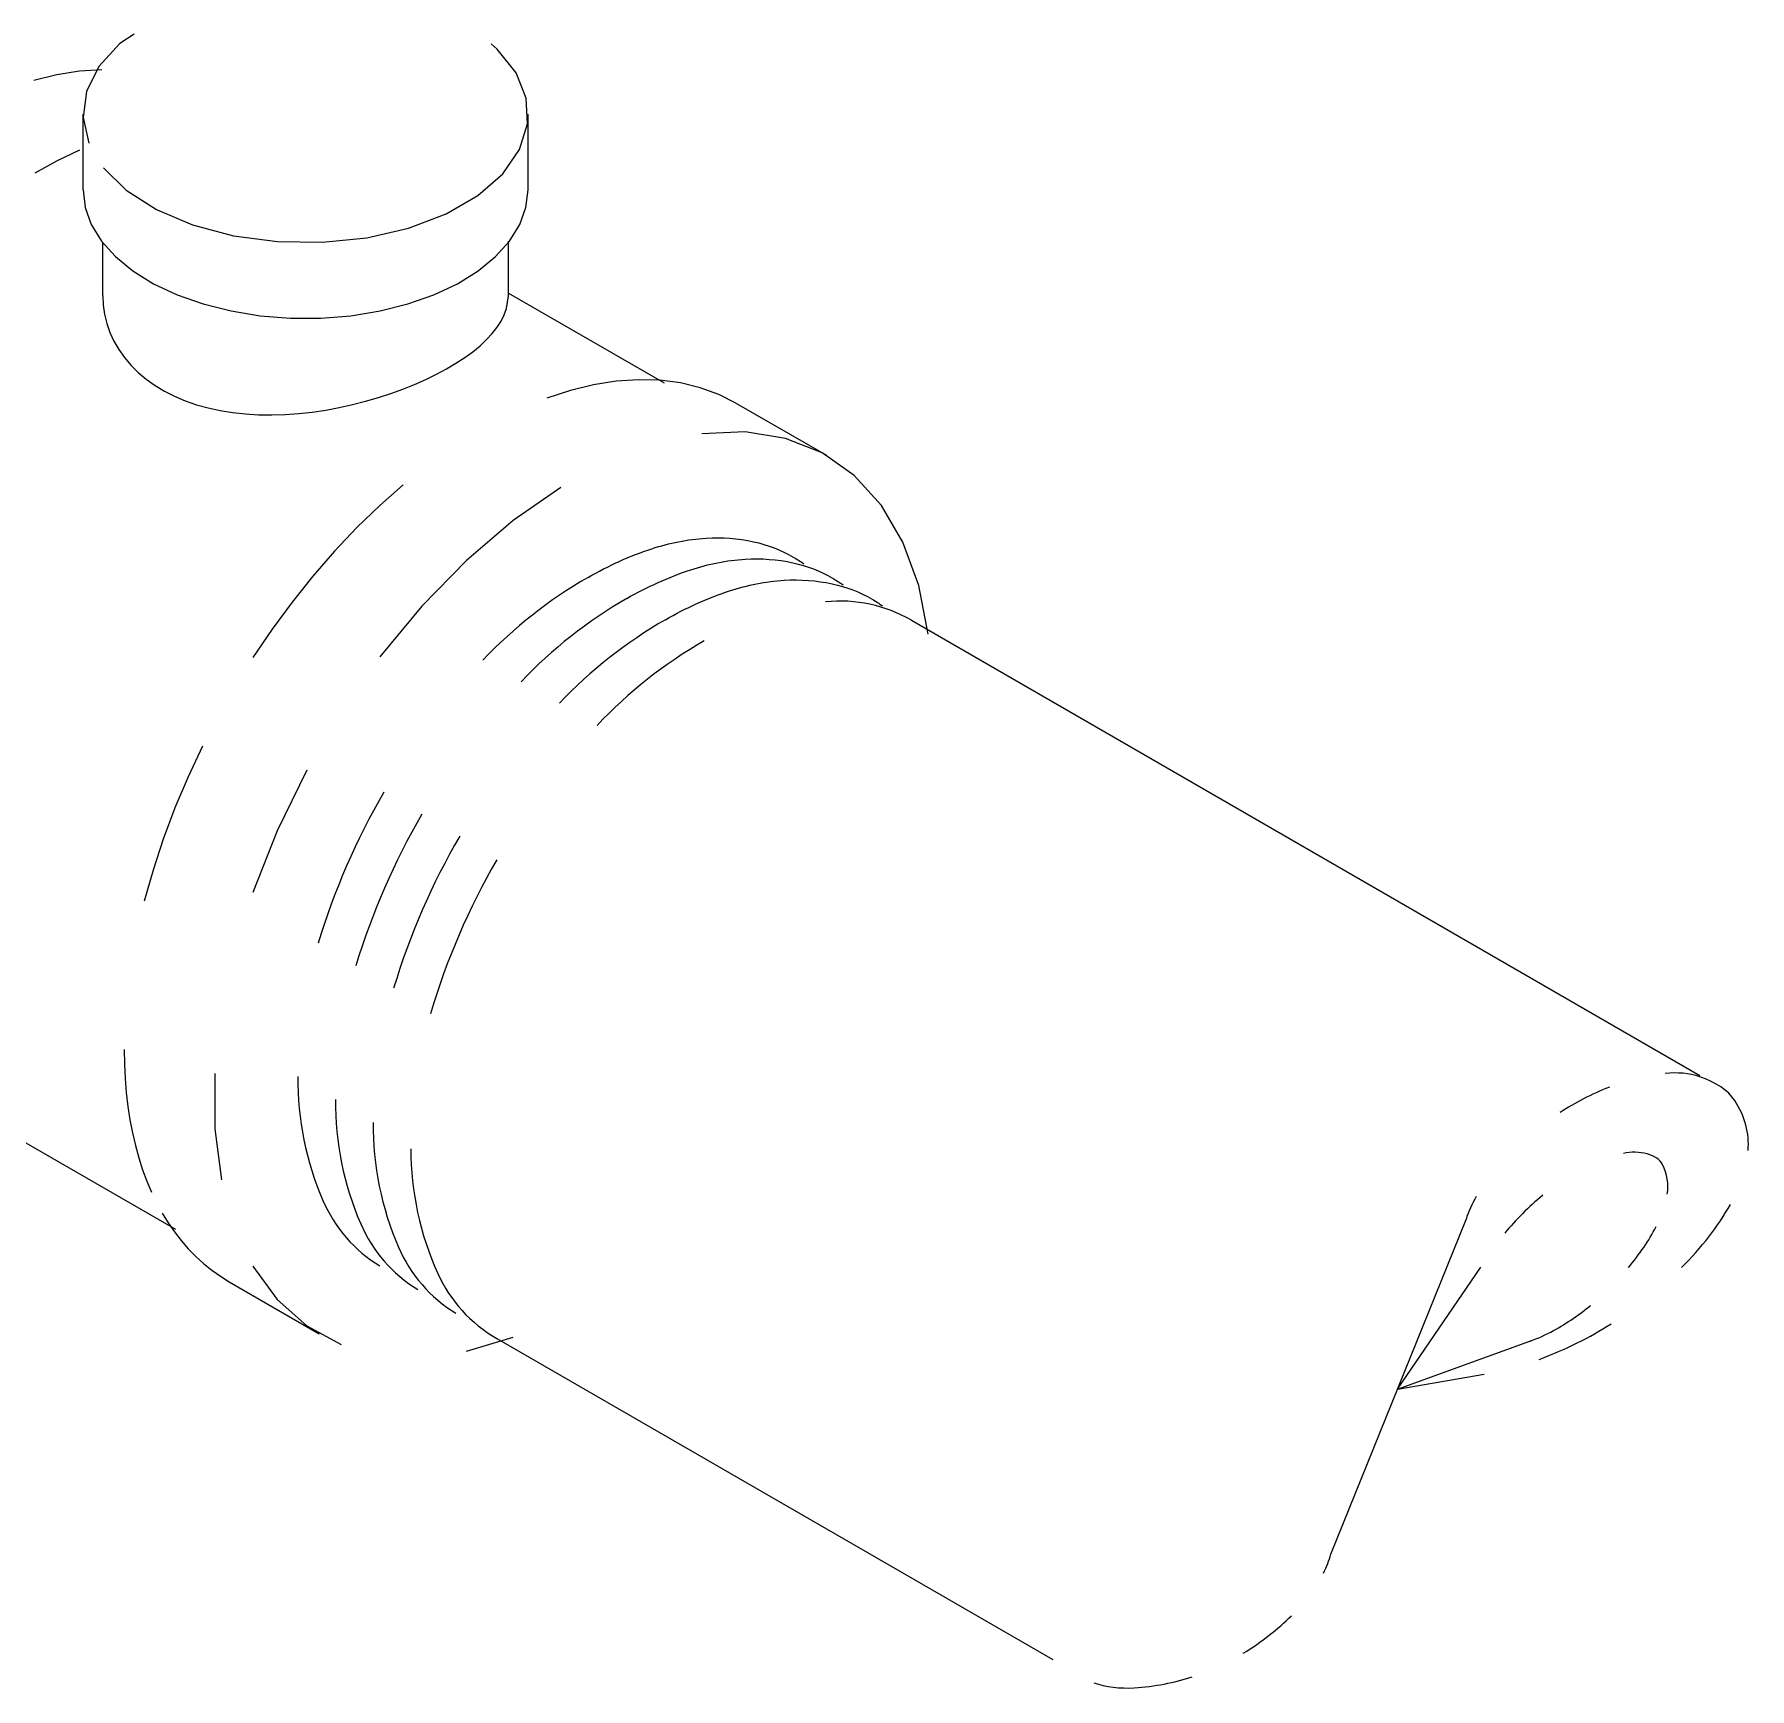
# Model space of a CAD drawing. Header units: centimetres. Extents: x 394264 to 551709, y 50011 to 59011.
# Drawn here: x 525526.2 to 525618.8, y 54536.8 to 54626 of the extents above; entities that cross this region are included whole.
import ezdxf

# ---------------------------------------------------------------- set-up
doc = ezdxf.new("R2010")
doc.units = ezdxf.units.CM
doc.layers.add('-M-YNGN-ZON3', color=6, linetype='SP', lineweight=30)
doc.layers.add('0-KRCN-YNG-CIHAZ', color=4, linetype='Continuous', lineweight=30)
doc.styles.add('CIZGI', font='tahoma.ttf', dxfattribs={"width": 0.8, "oblique": 20})
doc.linetypes.add('SP', pattern='A,2,-0.1,["SP",CIZGI,S=0.14,R=0.2,X=0,Y=-0.07],-0.255', length=2.355)

# ---------------------------------------------------------------- blocks, each defined once
blk = doc.blocks.new('A$C66BCA59E')
at = {"layer": '0-KRCN-YNG-CIHAZ', "color": 31, "linetype": 'Continuous', "lineweight": -3}
for p, q in [((858.934, -207.748, 448.636), (857.81, -208.99, 448.636)), ((859.703, -207.25, 449.468), (858.934, -207.748, 448.636)), ((879.295, -208.046, 448.636), (878.976, -207.769, 449.843)), ((880.309, -209.319, 448.636), (879.295, -208.046, 448.636)), ((857.81, -208.99, 448.636), (857.142, -210.338, 448.636)), ((855.544, -209.44, 2226.898), (854.293, -209.746, 2226.898)), ((856.768, -209.246, 2226.898), (855.544, -209.44, 2226.898)), ((857.959, -209.164, 2226.898), (856.768, -209.246, 2226.898)), ((880.858, -210.685, 448.636), (880.309, -209.319, 448.636)), ((857.142, -210.338, 448.636), (856.958, -211.736, 448.636)), ((880.919, -212.086, 448.636), (880.858, -210.685, 448.636)), ((856.958, -211.736, 448.636), (857.264, -213.126, 448.636)), ((880.491, -213.466, 448.636), (880.919, -212.086, 448.636)), ((856.771, -213.5, 2226.898), (855.567, -214.076, 2226.898)), ((879.59, -214.768, 448.636), (880.491, -213.466, 448.636)), ((855.567, -214.076, 2226.898), (854.358, -214.741, 2226.898)), ((858.05, -214.453, 448.636), (859.281, -215.661, 448.636)), ((878.254, -215.938, 448.636), (879.59, -214.768, 448.636)), ((859.281, -215.661, 448.636), (860.909, -216.701, 448.636)), ((876.537, -216.93, 448.636), (878.254, -215.938, 448.636)), ((860.909, -216.701, 448.636), (862.866, -217.531, 448.636)), ((874.51, -217.701, 448.636), (876.537, -216.93, 448.636)), ((862.866, -217.531, 448.636), (865.072, -218.116, 448.636)), ((865.072, -218.116, 448.636), (867.438, -218.433, 448.636)), ((869.865, -218.468, 448.636), (872.255, -218.221, 448.636)), ((872.255, -218.221, 448.636), (874.51, -217.701, 448.636)), ((867.438, -218.433, 448.636), (869.865, -218.468, 448.636)), ((883.243, -226.46, 2226.898), (881.97, -226.877, 2226.898)), ((884.493, -226.154, 2226.898), (883.243, -226.46, 2226.898)), ((885.717, -225.96, 2226.898), (884.493, -226.154, 2226.898)), ((886.909, -225.878, 2226.898), (885.717, -225.96, 2226.898)), ((888.062, -225.91, 2226.898), (886.909, -225.878, 2226.898)), ((889.172, -226.055, 2226.898), (888.062, -225.91, 2226.898)), ((890.234, -226.311, 2226.898), (889.172, -226.055, 2226.898)), ((891.242, -226.68, 2226.898), (890.234, -226.311, 2226.898)), ((892.193, -227.157, 2226.898), (891.242, -226.68, 2226.898)), ((892.665, -228.696, 2226.898), (890.322, -228.793, 2226.898)), ((894.843, -229.044, 2226.898), (892.665, -228.696, 2226.898)), ((896.816, -229.831, 2226.898), (894.843, -229.044, 2226.898)), ((898.55, -231.043, 2226.898), (896.816, -229.831, 2226.898)), ((900.012, -232.658, 2226.898), (898.55, -231.043, 2226.898)), ((874.213, -231.557, 2226.898), (872.954, -232.667, 2226.898)), ((882.724, -231.7, 2226.898), (880.153, -233.483, 2226.898)), ((872.954, -232.667, 2226.898), (871.72, -233.86, 2226.898)), ((901.177, -234.648, 2226.898), (900.012, -232.658, 2226.898)), ((871.72, -233.86, 2226.898), (870.518, -235.129, 2226.898)), ((880.153, -233.483, 2226.898), (877.64, -235.625, 2226.898)), ((902.025, -236.977, 2226.898), (901.177, -234.648, 2226.898)), ((870.518, -235.129, 2226.898), (869.351, -236.47, 2226.898)), ((877.64, -235.625, 2226.898), (875.228, -238.09, 2226.898)), ((869.351, -236.47, 2226.898), (868.226, -237.876, 2226.898)), ((902.539, -239.604, 2226.898), (902.025, -236.977, 2226.898)), ((868.226, -237.876, 2226.898), (867.148, -239.341, 2226.898)), ((875.228, -238.09, 2226.898), (872.963, -240.832, 2226.898)), ((867.148, -239.341, 2226.898), (866.121, -240.858, 2226.898)), ((863.394, -245.652, 2226.898), (862.618, -247.306, 2226.898)), ((869.025, -246.949, 2226.898), (867.424, -250.215, 2226.898)), ((862.618, -247.306, 2226.898), (861.913, -248.977, 2226.898)), ((861.913, -248.977, 2226.898), (861.283, -250.656, 2226.898)), ((861.283, -250.656, 2226.898), (860.731, -252.336, 2226.898)), ((867.424, -250.215, 2226.898), (866.107, -253.542, 2226.898)), ((860.731, -252.336, 2226.898), (860.26, -254.01, 2226.898)), ((859.175, -262.013, 2226.898), (859.187, -262.803, 2226.898)), ((859.187, -262.803, 2226.898), (859.224, -263.578, 2226.898)), ((859.224, -263.578, 2226.898), (859.286, -264.336, 2226.898)), ((864.071, -263.298, 2226.898), (864.071, -266.282, 2226.898)), ((859.286, -264.336, 2226.898), (859.372, -265.078, 2226.898)), ((859.372, -265.078, 2226.898), (859.482, -265.801, 2226.898)), ((859.482, -265.801, 2226.898), (859.617, -266.505, 2226.898)), ((864.071, -266.282, 2226.898), (864.416, -269.04, 2226.898)), ((859.617, -266.505, 2226.898), (859.776, -267.189, 2226.898)), ((859.776, -267.189, 2226.898), (859.958, -267.853, 2226.898)), ((859.958, -267.853, 2226.898), (860.165, -268.494, 2226.898)), ((860.165, -268.494, 2226.898), (860.394, -269.114, 2226.898)), ((860.394, -269.114, 2226.898), (860.647, -269.71, 2226.898)), ((861.221, -270.829, 2226.898), (861.541, -271.35, 2226.898)), ((861.541, -271.35, 2226.898), (861.882, -271.846, 2226.898)), ((861.882, -271.846, 2226.898), (862.245, -272.315, 2226.898)), ((862.245, -272.315, 2226.898), (862.629, -272.756, 2226.898)), ((862.629, -272.756, 2226.898), (863.033, -273.17, 2226.898)), ((863.033, -273.17, 2226.898), (863.456, -273.555, 2226.898)), ((863.456, -273.555, 2226.898), (863.899, -273.911, 2226.898)), ((866.107, -273.688, 2226.898), (867.424, -275.494, 2226.898)), ((863.899, -273.911, 2226.898), (864.36, -274.238, 2226.898)), ((864.36, -274.238, 2226.898), (864.84, -274.535, 2226.898)), ((867.424, -275.494, 2226.898), (869.025, -276.911, 2226.898)), ((869.025, -276.911, 2226.898), (870.882, -277.913, 2226.898)), ((877.64, -278.288, 2226.898), (880.153, -277.528, 2226.898))]:
    blk.add_line(p, q, dxfattribs=at)
at = {"layer": '0-KRCN-YNG-CIHAZ', "color": 31, "linetype": 'Continuous', "lineweight": -3, "extrusion": (0, 0.816497, 0.57735)}
for p, q in [((856.954, -215.643, 448.636), (856.954, -211.56, 448.636)), ((880.954, -215.643, 448.636), (880.954, -211.56, 448.636)), ((858.014, -221.352, 448.636), (858.014, -218.475, 448.636)), ((879.894, -221.352, 448.636), (879.894, -218.412, 448.636)), ((879.894, -221.207, 2226.898), (888.291, -226.055, 2226.898)), ((892.193, -227.157, 2226.898), (897.047, -229.959, 2226.898)), ((901.637, -238.858, 2247.14), (944.151, -263.403, 2232.04)), ((841.333, -259.812, 2226.898), (861.933, -271.705, 2226.898)), ((924.253, -289.222, 2291.59), (931.548, -271.174, 2266.065)), ((927.843, -280.339, 2279.027), (932.347, -273.748, 2269.706)), ((864.84, -274.535, 2226.898), (869.693, -277.337, 2226.898)), ((879.268, -277.601, 2247.14), (909.263, -294.918, 2221.817)), ((927.843, -280.339, 2279.027), (935.136, -277.689, 2275.279)), ((927.843, -280.339, 2279.027), (932.53, -279.524, 2277.875))]:
    blk.add_line(p, q, dxfattribs=at)
at = {"layer": '0-KRCN-YNG-CIHAZ', "color": 31, "linetype": 'Continuous', "lineweight": -3, "elevation": 448.636}
for points in [[(856.954, -215.643), (857.065, -216.586), (857.399, -217.512), (857.947, -218.403), (858.701, -219.243), (859.645, -220.015), (860.763, -220.706), (862.034, -221.303), (863.433, -221.794), (864.935, -222.171), (866.512, -222.426), (868.135, -222.555), (869.773, -222.555), (871.395, -222.426), (872.972, -222.171), (874.474, -221.794), (875.874, -221.303), (877.144, -220.706), (878.262, -220.015), (879.207, -219.243), (879.96, -218.403), (880.509, -217.512), (880.842, -216.586), (880.954, -215.643)], [(858.014, -221.352), (858.038, -221.854), (858.111, -222.353), (858.233, -222.846), (858.402, -223.329), (858.619, -223.799), (858.882, -224.254), (859.19, -224.69), (859.541, -225.104), (859.934, -225.494), (860.368, -225.858), (860.84, -226.194), (861.348, -226.5), (861.891, -226.775), (862.464, -227.018), (863.067, -227.227), (863.696, -227.403), (864.349, -227.545), (865.022, -227.653), (865.712, -227.727), (866.418, -227.769), (867.134, -227.778), (867.859, -227.757), (868.588, -227.705), (869.319, -227.624), (870.049, -227.516), (870.773, -227.383), (871.49, -227.225), (872.195, -227.045), (872.886, -226.844), (873.559, -226.624), (874.211, -226.386), (874.84, -226.133), (875.443, -225.866), (876.017, -225.586), (876.559, -225.295), (877.067, -224.994), (877.539, -224.685), (877.973, -224.368), (878.366, -224.046), (878.718, -223.718), (879.026, -223.387), (879.288, -223.052), (879.505, -222.714), (879.674, -222.375), (879.796, -222.035), (879.894, -221.352)]]:
    blk.add_lwpolyline(points, dxfattribs=at)
at = {"layer": '0-KRCN-YNG-CIHAZ', "color": 31, "linetype": 'Continuous', "lineweight": -3, "elevation": 2247.14, "flags": 128}
for points in [[(884.193, -236.541, -0.050823), (887.633, -234.996, -0.064411), (890.559, -234.428, -0.069147), (893.125, -234.62, -0.077818), (895.261, -235.444, -0.011321), (895.547, -235.618, -0.01129), (895.825, -235.805)], [(886.279, -237.682, -0.050816), (889.732, -236.132, -0.064401), (892.667, -235.562, -0.069154), (895.243, -235.755, -0.077827), (897.386, -236.582, -0.011301), (897.672, -236.756, -0.01127), (897.951, -236.943)], [(888.366, -238.824, -0.05081), (891.83, -237.268, -0.064392), (894.775, -236.696, -0.06916), (897.36, -236.89, -0.077837), (899.512, -237.72, -0.011281), (899.798, -237.894, -0.01125), (900.077, -238.081)]]:
    blk.add_lwpolyline(points, format="xyb", dxfattribs=at)
at = {"layer": '0-KRCN-YNG-CIHAZ', "color": 31, "linetype": 'Continuous', "lineweight": -3}
for centre, radius, start, end in [((896.825, -258.419, 2247.14), 25.263, 120, 136.45646), ((898.956, -259.638, 2247.14), 25.352, 120, 136.45841), ((897.767, -245.56, 2247.14), 7.739, 60, 95.65713), ((901.087, -260.857, 2247.14), 25.441, 120, 136.46034), ((903.233, -262.102, 2247.14), 25.561, 120, 136.55052), ((906.271, -267.362, 2247.14), 38.274, 149.83035, 163.16804), ((908.434, -268.61, 2247.14), 38.406, 149.83386, 163.17384), ((910.596, -269.859, 2247.14), 38.539, 149.83734, 163.17961), ((912.711, -271.08, 2247.14), 38.616, 150, 163.44948), ((885.028, -263.612, 2247.14), 16.488, 179.49366, 203.36566), ((887.111, -264.849, 2247.14), 16.539, 179.50407, 203.38572), ((889.193, -266.086, 2247.14), 16.589, 179.51441, 203.40564), ((890.956, -267.361, 2247.14), 16.321, 180, 204.34287), ((877.01, -267.077, 2247.14), 7.753, 203.36566, 238.47344), ((879.07, -268.326, 2247.14), 7.778, 203.38572, 238.50497), ((881.13, -269.576, 2247.14), 7.803, 203.40564, 238.53629), ((883.138, -270.898, 2247.14), 7.739, 204.34287, 240)]:
    blk.add_arc(centre, radius, start, end, dxfattribs=at)
at = {"layer": '0-KRCN-YNG-CIHAZ', "color": 31, "linetype": 'Continuous', "lineweight": -3, "extrusion": (0, 0.816497, 0.57735)}
for centre, radius, start, end in [((-942.812, 1995.805, 1086.901), 2.691, 240, 281.17018), ((-941.997, 1997.215, 1086.901), 4.32, 200.68301, 240), ((-947.42, 2006.215, 1086.901), 14.317, 304.65545, 318.90001), ((-935.33, 1999.732, 1086.901), 11.446, 176.82864, 200.68301), ((-940.633, 2002.091, 1086.901), 1.57, 244.26547, 292.45545), ((-940.633, 2002.091, 1086.901), 1.57, 196.07549, 244.26547), ((-934.904, 2003.742, 1086.901), 7.532, 174.59413, 196.07549), ((-945.647, 2009.287, 1086.901), 14.317, 341.09999, 349.98301), ((-957.896, 2019.766, 1086.901), 26.929, 325.54104, 334.26547), ((-915.964, 1995.597, 1086.901), 31.414, 150, 161.83202), ((-916.052, 1999.597, 1086.901), 26.929, 154.26547, 162.9899), ((-925.687, 2006.208, 1086.901), 15.244, 133.93681, 145.54104), ((-931.038, 2011.762, 1086.901), 7.532, 121.41612, 133.93681), ((-924.769, 2003.478, 1086.901), 19.597, 123.17136, 138.16798), ((-911.978, 2036.254, 1086.901), 12.407, 163.21884, 171.64187), ((-905.753, 2034.377, 1086.901), 18.909, 136.78116, 150), ((-912.814, 2042.782, 1086.901), 7.822, 96.1453, 120.44303), ((-913.266, 2046.98, 1086.901), 3.6, 60, 96.1453)]:
    blk.add_arc(centre, radius, start, end, dxfattribs=at)

msp = doc.modelspace()

# ---------------------------------------------------------------- block references
at = {"layer": '-M-YNGN-ZON3'}
msp.add_blockref('A$C66BCA59E', (524671.913, 54833.28, -2010.945), dxfattribs=at)

doc.saveas('drawing.dxf')
